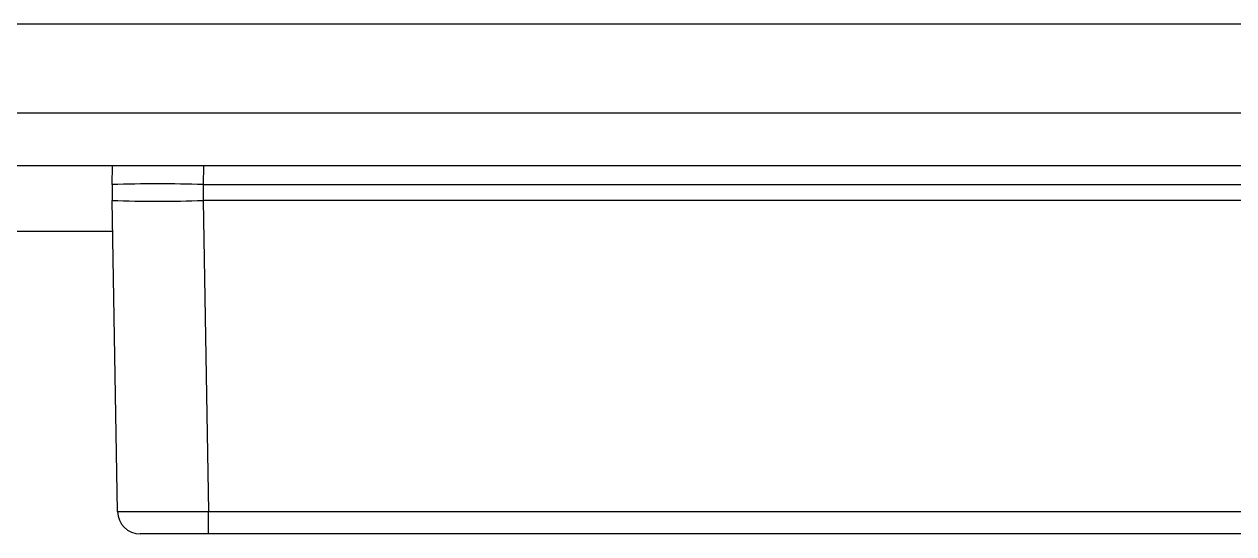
# Model space of a CAD drawing. Header units: millimetres. Extents: x 0 to 279, y 0 to 216.
# Drawn here: x 104.97 to 118.26, y 172.32 to 177.92 of the extents above; entities that cross this region are included whole.
import ezdxf

# ---------------------------------------------------------------- set-up
doc = ezdxf.new("R2010")
doc.units = ezdxf.units.MM

msp = doc.modelspace()

# ---------------------------------------------------------------- linework, layer by layer
at = {"color": 7, "linetype": 'Continuous', "lineweight": 25}
for p, q in [((140.411, 177.922), (46.166, 177.922)), ((139.624, 176.944), (46.953, 176.944)), ((139.046, 176.366), (47.531, 176.366)), ((105.939, 176.159), (105.942, 176.366)), ((106.938, 176.159), (133.567, 176.159)), ((105.998, 172.567), (105.939, 175.984)), ((133.567, 175.984), (106.938, 175.984)), ((106.938, 175.984), (106.998, 172.567)), ((53.195, 175.648), (105.944, 175.648)), ((106.998, 172.567), (133.507, 172.567)), ((106.998, 172.321), (106.998, 172.567)), ((106.998, 172.321), (106.248, 172.321)), ((133.507, 172.321), (106.998, 172.321))]:
    msp.add_line(p, q, dxfattribs=at)
at = {"color": 8, "linetype": 'Continuous', "lineweight": 25}
msp.add_line((106.942, 176.366), (106.938, 176.159), dxfattribs=at)
at = {"color": 7, "linetype": 'Continuous', "lineweight": 25}
for centre, radius, start, end in [((110.938, 176.071), 5, 179, 181), ((106.439, 161.831), 14.336, 88.0016, 91.9984), ((106.439, 190.312), 14.336, 268.0016, 271.9984), ((106.248, 172.571), 0.25, 181, 270)]:
    msp.add_arc(centre, radius, start, end, dxfattribs=at)
for centre, major_axis, ratio, start_param, end_param in [((110.938, 176.071), (0, 5), 0.8, 1.553343, 1.58825), ((106.998, 172.571), (1, 0.004), 0.004362, 3.14165, 4.712141)]:
    msp.add_ellipse(centre, major_axis=major_axis, ratio=ratio, start_param=start_param, end_param=end_param, dxfattribs=at)

doc.saveas('drawing.dxf')
